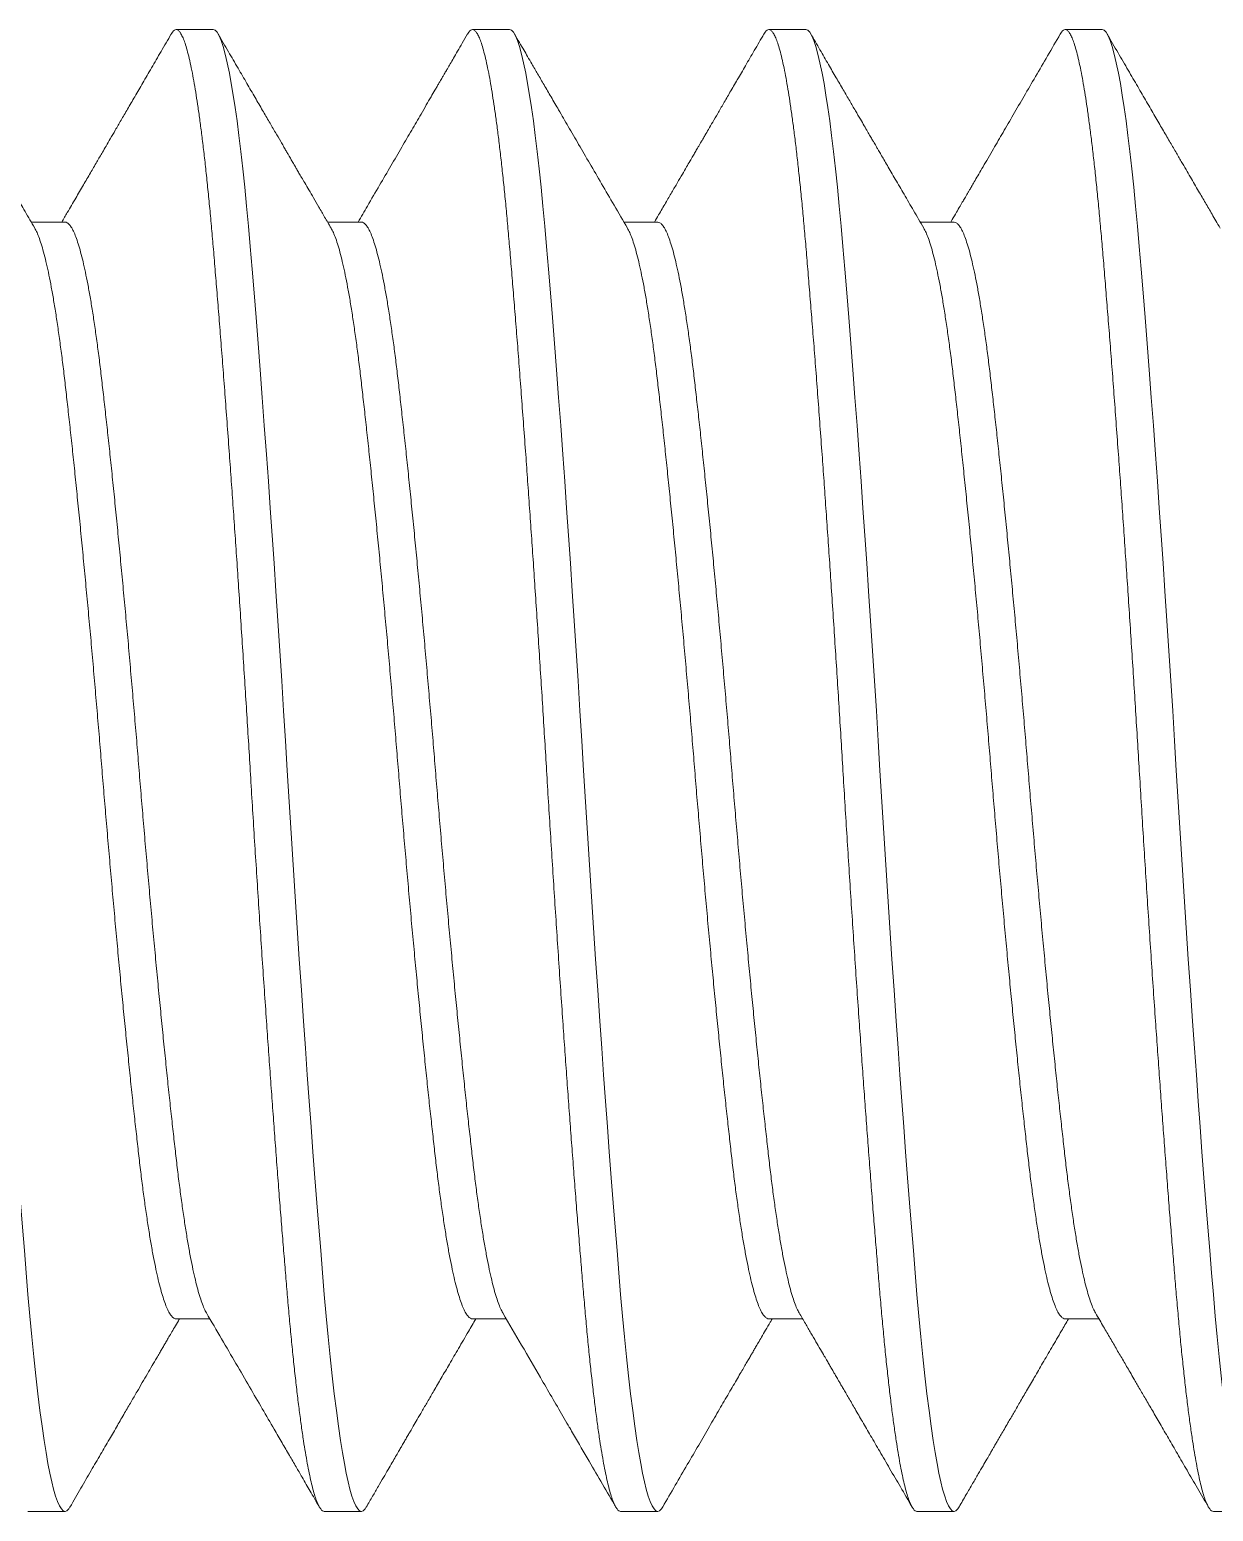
# Model space of a CAD drawing. Header units: inches. Extents: x -1 to 66.5, y -11.9 to 25.2.
# Drawn here: x 40.547 to 40.7468, y 2.2366 to 2.4866 of the extents above; entities that cross this region are included whole.
import ezdxf

# ---------------------------------------------------------------- set-up
doc = ezdxf.new("R2010")
doc.units = ezdxf.units.IN
doc.header["$MEASUREMENT"] = 0
doc.linetypes.add('SLD-Solid', pattern=[0])
doc.layers.add('Fastener', color=134, linetype='Continuous')

msp = doc.modelspace()

# ---------------------------------------------------------------- linework, layer by layer
at = {"layer": 'Fastener', "linetype": 'SLD-Solid', "lineweight": 15}
for p, q in [((40.578, 2.48665), (40.57175, 2.48665)), ((40.628, 2.48665), (40.62175, 2.48665)), ((40.678, 2.48665), (40.67175, 2.48665)), ((40.728, 2.48665), (40.72175, 2.48665)), ((40.553, 2.45417), (40.54731, 2.45417)), ((40.603, 2.45417), (40.59731, 2.45417)), ((40.653, 2.45417), (40.64731, 2.45417)), ((40.703, 2.45417), (40.69731, 2.45417)), ((40.57175, 2.26912), (40.57745, 2.26912)), ((40.62175, 2.26912), (40.62745, 2.26912)), ((40.67175, 2.26912), (40.67745, 2.26912)), ((40.72175, 2.26912), (40.72745, 2.26912)), ((40.54675, 2.23665), (40.553, 2.23665)), ((40.59675, 2.23665), (40.603, 2.23665)), ((40.64675, 2.23665), (40.653, 2.23665)), ((40.69675, 2.23665), (40.703, 2.23665)), ((40.74675, 2.23665), (40.753, 2.23665))]:
    msp.add_line(p, q, dxfattribs=at)
at = {"layer": 'Fastener', "linetype": 'SLD-Solid', "lineweight": 15, "flags": 128}
for points in [[(40.55384, 2.23741), (40.55365, 2.2371), (40.55333, 2.23676), (40.553, 2.23665), (40.5527, 2.23675), (40.55239, 2.23705), (40.55207, 2.23757), (40.55174, 2.23829), (40.55142, 2.23922), (40.55108, 2.24037), (40.55077, 2.24164), (40.55045, 2.2431), (40.55013, 2.24475), (40.54981, 2.24657), (40.54949, 2.24858), (40.54913, 2.25101), (40.54878, 2.25365), (40.54843, 2.25649), (40.54808, 2.25952), (40.54774, 2.26272), (40.5474, 2.26609), (40.54708, 2.2696), (40.54675, 2.27326), (40.54645, 2.27688), (40.54614, 2.28066), (40.54582, 2.2846), (40.54549, 2.2887), (40.54517, 2.29293), (40.54483, 2.2973), (40.54452, 2.30153), (40.5442, 2.30587), (40.54388, 2.31029), (40.54356, 2.3148), (40.54324, 2.31938), (40.54288, 2.32456), (40.54253, 2.3298), (40.54218, 2.33508), (40.54183, 2.3404), (40.54149, 2.34573), (40.54115, 2.35105), (40.54083, 2.35637), (40.5405, 2.36165), (40.5402, 2.36667), (40.53989, 2.37171), (40.53957, 2.37677), (40.53924, 2.38184), (40.53892, 2.38689), (40.53858, 2.39193), (40.53827, 2.39664), (40.53795, 2.4013), (40.53763, 2.40592), (40.53731, 2.41047), (40.53699, 2.41494), (40.53663, 2.41983), (40.53628, 2.4246), (40.53593, 2.42923), (40.53558, 2.43372), (40.53524, 2.43806), (40.5349, 2.44223), (40.53458, 2.44622), (40.53425, 2.45004), (40.53395, 2.45351), (40.53364, 2.45687), (40.53332, 2.46008), (40.53299, 2.46315), (40.53267, 2.46607), (40.53233, 2.46881), (40.53202, 2.47124), (40.5317, 2.47351), (40.53138, 2.47561), (40.53106, 2.47754), (40.53074, 2.47928), (40.53038, 2.48102), (40.53003, 2.48252), (40.52968, 2.48379), (40.52933, 2.48483), (40.52899, 2.48563), (40.52865, 2.4862), (40.52833, 2.48654), (40.528, 2.48665), (40.528, 2.48665)], [(40.60384, 2.23741), (40.60365, 2.2371), (40.60333, 2.23676), (40.603, 2.23665), (40.6027, 2.23675), (40.60239, 2.23705), (40.60207, 2.23757), (40.60174, 2.23829), (40.60142, 2.23922), (40.60108, 2.24037), (40.60077, 2.24164), (40.60045, 2.2431), (40.60013, 2.24475), (40.59981, 2.24657), (40.59949, 2.24858), (40.59913, 2.25101), (40.59878, 2.25365), (40.59843, 2.25649), (40.59808, 2.25952), (40.59774, 2.26272), (40.5974, 2.26609), (40.59708, 2.2696), (40.59675, 2.27326), (40.59645, 2.27688), (40.59614, 2.28066), (40.59582, 2.2846), (40.59549, 2.2887), (40.59517, 2.29293), (40.59483, 2.2973), (40.59452, 2.30153), (40.5942, 2.30587), (40.59388, 2.31029), (40.59356, 2.3148), (40.59324, 2.31938), (40.59288, 2.32456), (40.59253, 2.3298), (40.59218, 2.33508), (40.59183, 2.3404), (40.59149, 2.34573), (40.59115, 2.35105), (40.59083, 2.35637), (40.5905, 2.36165), (40.5902, 2.36667), (40.58989, 2.37171), (40.58957, 2.37677), (40.58924, 2.38184), (40.58892, 2.38689), (40.58858, 2.39193), (40.58827, 2.39664), (40.58795, 2.4013), (40.58763, 2.40592), (40.58731, 2.41047), (40.58699, 2.41494), (40.58663, 2.41983), (40.58628, 2.4246), (40.58593, 2.42923), (40.58558, 2.43372), (40.58524, 2.43806), (40.5849, 2.44223), (40.58458, 2.44622), (40.58425, 2.45004), (40.58395, 2.45351), (40.58364, 2.45687), (40.58332, 2.46008), (40.58299, 2.46315), (40.58267, 2.46607), (40.58233, 2.46881), (40.58202, 2.47124), (40.5817, 2.47351), (40.58138, 2.47561), (40.58106, 2.47754), (40.58074, 2.47928), (40.58038, 2.48102), (40.58003, 2.48252), (40.57968, 2.48379), (40.57933, 2.48483), (40.57899, 2.48563), (40.57865, 2.4862), (40.57833, 2.48654), (40.578, 2.48665), (40.578, 2.48665)], [(40.65384, 2.23741), (40.65365, 2.2371), (40.65333, 2.23676), (40.653, 2.23665), (40.6527, 2.23675), (40.65239, 2.23705), (40.65207, 2.23757), (40.65174, 2.23829), (40.65142, 2.23922), (40.65108, 2.24037), (40.65077, 2.24164), (40.65045, 2.2431), (40.65013, 2.24475), (40.64981, 2.24657), (40.64949, 2.24858), (40.64913, 2.25101), (40.64878, 2.25365), (40.64843, 2.25649), (40.64808, 2.25952), (40.64774, 2.26272), (40.6474, 2.26609), (40.64708, 2.2696), (40.64675, 2.27326), (40.64645, 2.27688), (40.64614, 2.28066), (40.64582, 2.2846), (40.64549, 2.2887), (40.64517, 2.29293), (40.64483, 2.2973), (40.64452, 2.30153), (40.6442, 2.30587), (40.64388, 2.31029), (40.64356, 2.3148), (40.64324, 2.31938), (40.64288, 2.32456), (40.64253, 2.3298), (40.64218, 2.33508), (40.64183, 2.3404), (40.64149, 2.34573), (40.64115, 2.35105), (40.64083, 2.35637), (40.6405, 2.36165), (40.6402, 2.36667), (40.63989, 2.37171), (40.63957, 2.37677), (40.63924, 2.38184), (40.63892, 2.38689), (40.63858, 2.39193), (40.63827, 2.39664), (40.63795, 2.4013), (40.63763, 2.40592), (40.63731, 2.41047), (40.63699, 2.41494), (40.63663, 2.41983), (40.63628, 2.4246), (40.63593, 2.42923), (40.63558, 2.43372), (40.63524, 2.43806), (40.6349, 2.44223), (40.63458, 2.44622), (40.63425, 2.45004), (40.63395, 2.45351), (40.63364, 2.45687), (40.63332, 2.46008), (40.63299, 2.46315), (40.63267, 2.46607), (40.63233, 2.46881), (40.63202, 2.47124), (40.6317, 2.47351), (40.63138, 2.47561), (40.63106, 2.47754), (40.63074, 2.47928), (40.63038, 2.48102), (40.63003, 2.48252), (40.62968, 2.48379), (40.62933, 2.48483), (40.62899, 2.48563), (40.62865, 2.4862), (40.62833, 2.48654), (40.628, 2.48665), (40.628, 2.48665)], [(40.70384, 2.23741), (40.70365, 2.2371), (40.70333, 2.23676), (40.703, 2.23665), (40.7027, 2.23675), (40.70239, 2.23705), (40.70207, 2.23757), (40.70174, 2.23829), (40.70142, 2.23922), (40.70108, 2.24037), (40.70077, 2.24164), (40.70045, 2.2431), (40.70013, 2.24475), (40.69981, 2.24657), (40.69949, 2.24858), (40.69913, 2.25101), (40.69878, 2.25365), (40.69843, 2.25649), (40.69808, 2.25952), (40.69774, 2.26272), (40.6974, 2.26609), (40.69708, 2.2696), (40.69675, 2.27326), (40.69645, 2.27688), (40.69614, 2.28066), (40.69582, 2.2846), (40.69549, 2.2887), (40.69517, 2.29293), (40.69483, 2.2973), (40.69452, 2.30153), (40.6942, 2.30587), (40.69388, 2.31029), (40.69356, 2.3148), (40.69324, 2.31938), (40.69288, 2.32456), (40.69253, 2.3298), (40.69218, 2.33508), (40.69183, 2.3404), (40.69149, 2.34573), (40.69115, 2.35105), (40.69083, 2.35637), (40.6905, 2.36165), (40.6902, 2.36667), (40.68989, 2.37171), (40.68957, 2.37677), (40.68924, 2.38184), (40.68892, 2.38689), (40.68858, 2.39193), (40.68827, 2.39664), (40.68795, 2.4013), (40.68763, 2.40592), (40.68731, 2.41047), (40.68699, 2.41494), (40.68663, 2.41983), (40.68628, 2.4246), (40.68593, 2.42923), (40.68558, 2.43372), (40.68524, 2.43806), (40.6849, 2.44223), (40.68458, 2.44622), (40.68425, 2.45004), (40.68395, 2.45351), (40.68364, 2.45687), (40.68332, 2.46008), (40.68299, 2.46315), (40.68267, 2.46607), (40.68233, 2.46881), (40.68202, 2.47124), (40.6817, 2.47351), (40.68138, 2.47561), (40.68106, 2.47754), (40.68074, 2.47928), (40.68038, 2.48102), (40.68003, 2.48252), (40.67968, 2.48379), (40.67933, 2.48483), (40.67899, 2.48563), (40.67865, 2.4862), (40.67833, 2.48654), (40.678, 2.48665), (40.678, 2.48665)], [(40.75384, 2.23741), (40.75365, 2.2371), (40.75333, 2.23676), (40.753, 2.23665), (40.7527, 2.23675), (40.75239, 2.23705), (40.75207, 2.23757), (40.75174, 2.23829), (40.75142, 2.23922), (40.75108, 2.24037), (40.75077, 2.24164), (40.75045, 2.2431), (40.75013, 2.24475), (40.74981, 2.24657), (40.74949, 2.24858), (40.74913, 2.25101), (40.74878, 2.25365), (40.74843, 2.25649), (40.74808, 2.25952), (40.74774, 2.26272), (40.7474, 2.26609), (40.74708, 2.2696), (40.74675, 2.27326), (40.74645, 2.27688), (40.74614, 2.28066), (40.74582, 2.2846), (40.74549, 2.2887), (40.74517, 2.29293), (40.74483, 2.2973), (40.74452, 2.30153), (40.7442, 2.30587), (40.74388, 2.31029), (40.74356, 2.3148), (40.74324, 2.31938), (40.74288, 2.32456), (40.74253, 2.3298), (40.74218, 2.33508), (40.74183, 2.3404), (40.74149, 2.34573), (40.74115, 2.35105), (40.74083, 2.35637), (40.7405, 2.36165), (40.7402, 2.36667), (40.73989, 2.37171), (40.73957, 2.37677), (40.73924, 2.38184), (40.73892, 2.38689), (40.73858, 2.39193), (40.73827, 2.39664), (40.73795, 2.4013), (40.73763, 2.40592), (40.73731, 2.41047), (40.73699, 2.41494), (40.73663, 2.41983), (40.73628, 2.4246), (40.73593, 2.42923), (40.73558, 2.43372), (40.73524, 2.43806), (40.7349, 2.44223), (40.73458, 2.44622), (40.73425, 2.45004), (40.73395, 2.45351), (40.73364, 2.45687), (40.73332, 2.46008), (40.73299, 2.46315), (40.73267, 2.46607), (40.73233, 2.46881), (40.73202, 2.47124), (40.7317, 2.47351), (40.73138, 2.47561), (40.73106, 2.47754), (40.73074, 2.47928), (40.73038, 2.48102), (40.73003, 2.48252), (40.72968, 2.48379), (40.72933, 2.48483), (40.72899, 2.48563), (40.72865, 2.4862), (40.72833, 2.48654), (40.728, 2.48665), (40.728, 2.48665)]]:
    msp.add_lwpolyline(points, dxfattribs=at)
at = {"layer": 'Fastener', "linetype": 'SLD-Solid', "lineweight": 15}
for points, knots in [([(40.54789, 2.45317), (40.54735, 2.4541), (40.5463, 2.4559), (40.54477, 2.45853), (40.54334, 2.46099), (40.542, 2.46328), (40.54077, 2.4654), (40.53964, 2.46734), (40.53861, 2.46911), (40.53767, 2.47072), (40.53664, 2.47249), (40.53553, 2.4744), (40.53435, 2.47642), (40.53348, 2.47793), (40.53281, 2.47908), (40.53226, 2.48002), (40.53159, 2.48118), (40.53079, 2.48256), (40.52985, 2.48416), (40.52919, 2.48531), (40.52884, 2.48592)], [0, 0, 0, 0, 0.085219, 0.165393, 0.240517, 0.310585, 0.37559, 0.434504, 0.488525, 0.53765, 0.582049, 0.650906, 0.712598, 0.767123, 0.789085, 0.817673, 0.853058, 0.895239, 0.944219, 1, 1, 1, 1]), ([(40.57092, 2.48592), (40.57035, 2.48493), (40.56924, 2.48302), (40.56764, 2.48026), (40.56616, 2.47773), (40.56481, 2.47541), (40.56359, 2.4733), (40.56249, 2.47142), (40.56152, 2.46975), (40.56068, 2.4683), (40.55996, 2.46706), (40.5592, 2.46576), (40.55833, 2.46426), (40.55726, 2.46242), (40.55607, 2.46038), (40.55477, 2.45815), (40.55355, 2.45606), (40.55276, 2.45471), (40.55245, 2.45417)], [0, 0, 0, 0, 0.093586, 0.180321, 0.26021, 0.333257, 0.399467, 0.458841, 0.511386, 0.557102, 0.595993, 0.628079, 0.679948, 0.738014, 0.802274, 0.872686, 0.949116, 1, 1, 1, 1]), ([(40.59675, 2.23665), (40.59665, 2.23667), (40.59645, 2.23671), (40.59614, 2.23702), (40.59582, 2.23753), (40.59549, 2.23826), (40.59517, 2.23919), (40.59484, 2.24031), (40.59452, 2.24161), (40.5942, 2.24308), (40.59388, 2.24472), (40.59356, 2.24655), (40.59323, 2.24862), (40.59288, 2.25098), (40.59253, 2.25362), (40.59218, 2.25646), (40.59183, 2.25948), (40.59149, 2.26268), (40.59115, 2.26605), (40.59082, 2.26957), (40.59051, 2.27317), (40.5902, 2.27686), (40.58989, 2.28065), (40.58957, 2.28459), (40.58924, 2.28868), (40.58892, 2.29292), (40.58859, 2.2972), (40.58827, 2.30152), (40.58795, 2.30585), (40.58763, 2.31028), (40.58731, 2.31479), (40.58698, 2.31954), (40.58663, 2.32454), (40.58628, 2.32978), (40.58593, 2.33507), (40.58558, 2.34038), (40.58524, 2.34571), (40.5849, 2.35104), (40.58457, 2.35635), (40.58426, 2.36156), (40.58395, 2.36668), (40.58364, 2.37173), (40.58332, 2.37679), (40.58299, 2.38185), (40.58267, 2.38691), (40.58234, 2.39184), (40.58202, 2.39665), (40.5817, 2.40132), (40.58138, 2.40593), (40.58106, 2.41048), (40.58073, 2.41512), (40.58038, 2.41984), (40.58003, 2.42461), (40.57968, 2.42925), (40.57933, 2.43374), (40.57899, 2.43807), (40.57865, 2.44224), (40.57832, 2.44624), (40.57801, 2.45), (40.5777, 2.45355), (40.57739, 2.4569), (40.57707, 2.46012), (40.57674, 2.46319), (40.57642, 2.4661), (40.57609, 2.46879), (40.57577, 2.47127), (40.57545, 2.47354), (40.57513, 2.47564), (40.57481, 2.47757), (40.57448, 2.47938), (40.57413, 2.48105), (40.57378, 2.48256), (40.57343, 2.48383), (40.57308, 2.48486), (40.57274, 2.48567), (40.5724, 2.48623), (40.57208, 2.48657), (40.57176, 2.48668), (40.57145, 2.48658), (40.57117, 2.48632), (40.57099, 2.48602), (40.57092, 2.48589)], [0, 0, 0, 0, 0.012355, 0.024799, 0.037324, 0.04992, 0.062576, 0.075282, 0.087298, 0.09934, 0.111398, 0.123464, 0.135528, 0.148978, 0.162401, 0.175784, 0.189115, 0.202382, 0.215572, 0.228674, 0.241678, 0.254032, 0.266477, 0.279002, 0.291597, 0.304253, 0.316959, 0.328975, 0.341017, 0.353076, 0.365142, 0.377206, 0.390656, 0.404079, 0.417462, 0.430793, 0.444059, 0.457249, 0.470352, 0.483355, 0.49571, 0.508154, 0.520679, 0.533275, 0.545931, 0.558636, 0.570653, 0.582695, 0.594753, 0.606819, 0.618883, 0.632333, 0.645756, 0.659139, 0.67247, 0.685737, 0.698927, 0.712029, 0.725032, 0.737387, 0.749832, 0.762357, 0.774952, 0.787608, 0.800314, 0.81233, 0.824372, 0.836431, 0.848497, 0.860561, 0.874011, 0.887434, 0.900817, 0.914148, 0.927414, 0.940604, 0.953707, 0.96671, 0.979065, 0.991509, 1, 1, 1, 1]), ([(40.59789, 2.45317), (40.59753, 2.45379), (40.59684, 2.45497), (40.59586, 2.45666), (40.59497, 2.45819), (40.59417, 2.45955), (40.5935, 2.4607), (40.59295, 2.46165), (40.5925, 2.46242), (40.59212, 2.46307), (40.59181, 2.46361), (40.59156, 2.46404), (40.59136, 2.46439), (40.59119, 2.46467), (40.59101, 2.46497), (40.59081, 2.46533), (40.59054, 2.46579), (40.59021, 2.46636), (40.58982, 2.46703), (40.58924, 2.46802), (40.58845, 2.46938), (40.58743, 2.47114), (40.58629, 2.4731), (40.58503, 2.47526), (40.58365, 2.47764), (40.58215, 2.48021), (40.58053, 2.483), (40.57941, 2.48492), (40.57884, 2.48592)], [0, 0, 0, 0, 0.056584, 0.108221, 0.154908, 0.196643, 0.23342, 0.260281, 0.283698, 0.303667, 0.320191, 0.333267, 0.342893, 0.351668, 0.359463, 0.370414, 0.384524, 0.401791, 0.422217, 0.445802, 0.493133, 0.546728, 0.606586, 0.672712, 0.745111, 0.823787, 0.908748, 1, 1, 1, 1]), ([(40.62092, 2.48592), (40.62062, 2.4854), (40.62006, 2.48443), (40.61927, 2.48307), (40.61859, 2.4819), (40.61802, 2.48092), (40.61756, 2.48012), (40.61722, 2.47955), (40.617, 2.47917), (40.61685, 2.47891), (40.61671, 2.47867), (40.61654, 2.47838), (40.61633, 2.47802), (40.61607, 2.47757), (40.61576, 2.47704), (40.61532, 2.47627), (40.61471, 2.47523), (40.61393, 2.47388), (40.61284, 2.47202), (40.61146, 2.46964), (40.60977, 2.46673), (40.60796, 2.46363), (40.60603, 2.46032), (40.60418, 2.45715), (40.60297, 2.45507), (40.60245, 2.45417)], [0, 0, 0, 0, 0.0488087, 0.0916481, 0.1285212, 0.1594305, 0.1843753, 0.203358, 0.2136821, 0.2206541, 0.2277676, 0.2364238, 0.2477954, 0.261882, 0.2786854, 0.2982029, 0.3343569, 0.3772135, 0.4254815, 0.5105771, 0.6020516, 0.6998965, 0.804102, 0.9146548, 1, 1, 1, 1]), ([(40.64675, 2.23665), (40.64665, 2.23667), (40.64645, 2.23671), (40.64614, 2.23702), (40.64582, 2.23753), (40.64549, 2.23826), (40.64517, 2.23919), (40.64484, 2.24031), (40.64452, 2.24161), (40.6442, 2.24308), (40.64388, 2.24472), (40.64356, 2.24655), (40.64323, 2.24862), (40.64288, 2.25098), (40.64253, 2.25362), (40.64218, 2.25646), (40.64183, 2.25948), (40.64149, 2.26268), (40.64115, 2.26605), (40.64083, 2.26957), (40.64051, 2.27317), (40.6402, 2.27686), (40.63989, 2.28065), (40.63957, 2.28459), (40.63924, 2.28868), (40.63892, 2.29292), (40.63859, 2.2972), (40.63827, 2.30152), (40.63795, 2.30585), (40.63763, 2.31028), (40.63731, 2.31479), (40.63698, 2.31954), (40.63663, 2.32454), (40.63628, 2.32978), (40.63593, 2.33507), (40.63558, 2.34038), (40.63524, 2.34571), (40.6349, 2.35104), (40.63457, 2.35635), (40.63426, 2.36156), (40.63395, 2.36668), (40.63364, 2.37173), (40.63332, 2.37679), (40.63299, 2.38185), (40.63267, 2.38691), (40.63234, 2.39184), (40.63202, 2.39665), (40.6317, 2.40132), (40.63138, 2.40593), (40.63106, 2.41048), (40.63073, 2.41512), (40.63038, 2.41984), (40.63003, 2.42461), (40.62968, 2.42925), (40.62933, 2.43374), (40.62899, 2.43807), (40.62865, 2.44224), (40.62832, 2.44624), (40.62801, 2.45), (40.6277, 2.45355), (40.62739, 2.4569), (40.62707, 2.46012), (40.62674, 2.46319), (40.62642, 2.4661), (40.62609, 2.46879), (40.62577, 2.47127), (40.62545, 2.47354), (40.62513, 2.47564), (40.62481, 2.47757), (40.62448, 2.47938), (40.62413, 2.48105), (40.62378, 2.48256), (40.62343, 2.48383), (40.62308, 2.48486), (40.62274, 2.48567), (40.6224, 2.48623), (40.62207, 2.48657), (40.62176, 2.48668), (40.62145, 2.48658), (40.62117, 2.48632), (40.62099, 2.48602), (40.62092, 2.48589)], [0, 0, 0, 0, 0.012355, 0.0248, 0.037324, 0.04992, 0.062576, 0.075282, 0.087298, 0.09934, 0.111399, 0.123464, 0.135528, 0.148979, 0.162402, 0.175785, 0.189116, 0.202382, 0.215572, 0.228675, 0.241678, 0.254033, 0.266478, 0.279003, 0.291598, 0.304254, 0.31696, 0.328976, 0.341018, 0.353077, 0.365143, 0.377207, 0.390657, 0.40408, 0.417463, 0.430794, 0.444061, 0.457251, 0.470353, 0.483356, 0.495711, 0.508156, 0.520681, 0.533276, 0.545932, 0.558638, 0.570654, 0.582696, 0.594755, 0.606821, 0.618885, 0.632335, 0.645758, 0.659141, 0.672472, 0.685739, 0.698929, 0.712031, 0.725035, 0.737389, 0.749834, 0.762359, 0.774954, 0.78761, 0.800316, 0.812332, 0.824374, 0.836433, 0.848499, 0.860563, 0.874013, 0.887436, 0.900819, 0.91415, 0.927417, 0.940607, 0.953709, 0.966713, 0.979068, 0.991512, 1, 1, 1, 1]), ([(40.64789, 2.45317), (40.64715, 2.45445), (40.64569, 2.45694), (40.64357, 2.46058), (40.64158, 2.464), (40.6397, 2.46722), (40.63795, 2.47023), (40.6364, 2.4729), (40.63504, 2.47524), (40.63386, 2.47727), (40.63278, 2.47913), (40.63185, 2.48072), (40.63107, 2.48207), (40.63038, 2.48327), (40.62964, 2.48454), (40.62912, 2.48544), (40.62884, 2.48592)], [0, 0, 0, 0, 0.117378, 0.228409, 0.333082, 0.431386, 0.523311, 0.608847, 0.675752, 0.737775, 0.794669, 0.846428, 0.883493, 0.917867, 0.956023, 1, 1, 1, 1]), ([(40.67092, 2.48592), (40.67038, 2.48498), (40.66934, 2.48319), (40.66784, 2.48062), (40.66648, 2.47827), (40.66524, 2.47615), (40.66414, 2.47424), (40.66316, 2.47257), (40.66232, 2.47111), (40.6616, 2.46988), (40.66105, 2.46893), (40.66064, 2.46823), (40.66036, 2.46775), (40.66015, 2.46739), (40.65994, 2.46704), (40.65967, 2.46657), (40.65932, 2.46597), (40.65891, 2.46526), (40.65843, 2.46443), (40.65783, 2.46341), (40.65712, 2.46219), (40.65629, 2.46077), (40.65535, 2.45915), (40.65429, 2.45733), (40.65331, 2.45565), (40.65268, 2.45458), (40.65245, 2.45417)], [0, 0, 0, 0, 0.088093, 0.169127, 0.243107, 0.310038, 0.369923, 0.422766, 0.468571, 0.507339, 0.539074, 0.558261, 0.573491, 0.584768, 0.592102, 0.607009, 0.628946, 0.648635, 0.674567, 0.706772, 0.745246, 0.789986, 0.840989, 0.898248, 0.961763, 1, 1, 1, 1]), ([(40.69675, 2.23665), (40.69665, 2.23667), (40.69645, 2.23671), (40.69614, 2.23702), (40.69582, 2.23753), (40.69549, 2.23826), (40.69517, 2.23919), (40.69484, 2.24031), (40.69452, 2.24161), (40.6942, 2.24308), (40.69388, 2.24472), (40.69356, 2.24655), (40.69323, 2.24862), (40.69288, 2.25098), (40.69253, 2.25362), (40.69218, 2.25646), (40.69183, 2.25948), (40.69149, 2.26268), (40.69115, 2.26605), (40.69083, 2.26957), (40.69051, 2.27317), (40.6902, 2.27686), (40.68989, 2.28065), (40.68957, 2.28459), (40.68924, 2.28868), (40.68892, 2.29292), (40.68859, 2.2972), (40.68827, 2.30152), (40.68795, 2.30585), (40.68763, 2.31028), (40.68731, 2.31479), (40.68698, 2.31954), (40.68663, 2.32454), (40.68628, 2.32978), (40.68593, 2.33507), (40.68558, 2.34038), (40.68524, 2.34571), (40.6849, 2.35104), (40.68457, 2.35635), (40.68426, 2.36156), (40.68395, 2.36668), (40.68364, 2.37173), (40.68332, 2.37679), (40.68299, 2.38185), (40.68267, 2.38691), (40.68234, 2.39184), (40.68202, 2.39665), (40.6817, 2.40132), (40.68138, 2.40593), (40.68106, 2.41048), (40.68073, 2.41512), (40.68038, 2.41984), (40.68003, 2.42461), (40.67968, 2.42925), (40.67933, 2.43374), (40.67899, 2.43807), (40.67865, 2.44224), (40.67832, 2.44624), (40.67801, 2.45), (40.6777, 2.45355), (40.67739, 2.4569), (40.67707, 2.46012), (40.67674, 2.46319), (40.67642, 2.4661), (40.67609, 2.46879), (40.67577, 2.47127), (40.67545, 2.47354), (40.67513, 2.47564), (40.67481, 2.47757), (40.67448, 2.47938), (40.67413, 2.48105), (40.67378, 2.48256), (40.67343, 2.48383), (40.67308, 2.48486), (40.67274, 2.48567), (40.6724, 2.48623), (40.67207, 2.48657), (40.67176, 2.48668), (40.67145, 2.48658), (40.67117, 2.48632), (40.67099, 2.48602), (40.67092, 2.48589)], [0, 0, 0, 0, 0.012355, 0.0248, 0.037325, 0.04992, 0.062577, 0.075283, 0.087299, 0.099341, 0.1114, 0.123466, 0.13553, 0.14898, 0.162404, 0.175787, 0.189118, 0.202385, 0.215575, 0.228677, 0.241681, 0.254036, 0.266481, 0.279006, 0.291601, 0.304257, 0.316964, 0.32898, 0.341022, 0.353081, 0.365147, 0.377211, 0.390661, 0.404084, 0.417468, 0.430799, 0.444066, 0.457256, 0.470358, 0.483362, 0.495717, 0.508162, 0.520687, 0.533282, 0.545938, 0.558644, 0.570661, 0.582703, 0.594762, 0.606828, 0.618892, 0.632342, 0.645765, 0.659149, 0.67248, 0.685747, 0.698937, 0.712039, 0.725043, 0.737398, 0.749843, 0.762368, 0.774963, 0.787619, 0.800325, 0.812342, 0.824384, 0.836443, 0.848509, 0.860573, 0.874023, 0.887446, 0.90083, 0.914161, 0.927428, 0.940618, 0.95372, 0.966724, 0.979079, 0.991524, 1, 1, 1, 1]), ([(40.69789, 2.45317), (40.69732, 2.45416), (40.69621, 2.45606), (40.69461, 2.45881), (40.69335, 2.46096), (40.69241, 2.46257), (40.69177, 2.46368), (40.69119, 2.46467), (40.6907, 2.46551), (40.69031, 2.46618), (40.69004, 2.46665), (40.68985, 2.46697), (40.6897, 2.46723), (40.6895, 2.46758), (40.68921, 2.46807), (40.68884, 2.46871), (40.68837, 2.46951), (40.68782, 2.47046), (40.68714, 2.47163), (40.68632, 2.47304), (40.68536, 2.47469), (40.68428, 2.47655), (40.68308, 2.4786), (40.68177, 2.48086), (40.68034, 2.48332), (40.67935, 2.48503), (40.67884, 2.48592)], [0, 0, 0, 0, 0.090598, 0.174498, 0.25169, 0.287767, 0.322164, 0.3531, 0.378742, 0.399089, 0.414139, 0.42195, 0.428164, 0.43846, 0.453452, 0.47314, 0.497524, 0.526605, 0.560387, 0.604749, 0.655252, 0.7119, 0.774695, 0.84364, 0.918741, 1, 1, 1, 1]), ([(40.72092, 2.48592), (40.72021, 2.48469), (40.71882, 2.48229), (40.71678, 2.47879), (40.71485, 2.47547), (40.71302, 2.47233), (40.7113, 2.46937), (40.70988, 2.46693), (40.70876, 2.465), (40.70793, 2.46357), (40.7072, 2.46233), (40.70658, 2.46127), (40.70615, 2.46052), (40.70587, 2.46004), (40.70571, 2.45976), (40.70557, 2.45952), (40.70544, 2.45931), (40.70531, 2.45909), (40.70514, 2.45878), (40.70487, 2.45832), (40.70448, 2.45766), (40.70399, 2.45681), (40.70338, 2.45577), (40.70285, 2.45487), (40.70253, 2.45431), (40.70245, 2.45417)], [0, 0, 0, 0, 0.115964, 0.226246, 0.330848, 0.429775, 0.523032, 0.61062, 0.660406, 0.705648, 0.744962, 0.778349, 0.805811, 0.815506, 0.824172, 0.831811, 0.838422, 0.844023, 0.852636, 0.867311, 0.888045, 0.914838, 0.947688, 0.98659, 1, 1, 1, 1]), ([(40.74675, 2.23665), (40.74665, 2.23667), (40.74645, 2.23671), (40.74614, 2.23702), (40.74582, 2.23753), (40.74549, 2.23826), (40.74517, 2.23919), (40.74484, 2.24031), (40.74452, 2.24161), (40.7442, 2.24308), (40.74388, 2.24472), (40.74356, 2.24655), (40.74323, 2.24862), (40.74288, 2.25098), (40.74253, 2.25362), (40.74218, 2.25646), (40.74183, 2.25948), (40.74149, 2.26268), (40.74115, 2.26605), (40.74083, 2.26957), (40.74051, 2.27317), (40.7402, 2.27686), (40.73989, 2.28065), (40.73957, 2.28459), (40.73924, 2.28868), (40.73892, 2.29292), (40.73859, 2.2972), (40.73827, 2.30152), (40.73795, 2.30585), (40.73763, 2.31028), (40.73731, 2.31479), (40.73698, 2.31954), (40.73663, 2.32454), (40.73628, 2.32978), (40.73593, 2.33507), (40.73558, 2.34038), (40.73524, 2.34571), (40.7349, 2.35104), (40.73458, 2.35635), (40.73426, 2.36156), (40.73395, 2.36668), (40.73364, 2.37173), (40.73332, 2.37679), (40.73299, 2.38185), (40.73267, 2.38691), (40.73234, 2.39184), (40.73202, 2.39665), (40.7317, 2.40132), (40.73138, 2.40593), (40.73106, 2.41048), (40.73073, 2.41512), (40.73038, 2.41984), (40.73003, 2.42461), (40.72968, 2.42925), (40.72933, 2.43374), (40.72899, 2.43807), (40.72865, 2.44224), (40.72833, 2.44624), (40.72801, 2.45), (40.7277, 2.45355), (40.72739, 2.4569), (40.72707, 2.46012), (40.72674, 2.46319), (40.72642, 2.4661), (40.72609, 2.46879), (40.72577, 2.47127), (40.72545, 2.47354), (40.72513, 2.47564), (40.72481, 2.47757), (40.72448, 2.47938), (40.72413, 2.48105), (40.72378, 2.48256), (40.72343, 2.48383), (40.72308, 2.48486), (40.72274, 2.48567), (40.7224, 2.48623), (40.72207, 2.48657), (40.72176, 2.48668), (40.72145, 2.48658), (40.72117, 2.48632), (40.72099, 2.48602), (40.72092, 2.48589)], [0, 0, 0, 0, 0.012355, 0.0248, 0.037325, 0.04992, 0.062576, 0.075282, 0.087299, 0.099341, 0.111399, 0.123465, 0.135529, 0.14898, 0.162403, 0.175786, 0.189117, 0.202384, 0.215574, 0.228676, 0.24168, 0.254035, 0.26648, 0.279005, 0.2916, 0.304256, 0.316962, 0.328978, 0.341021, 0.353079, 0.365145, 0.377209, 0.39066, 0.404083, 0.417466, 0.430797, 0.444064, 0.457254, 0.470356, 0.48336, 0.495715, 0.50816, 0.520685, 0.53328, 0.545936, 0.558642, 0.570658, 0.582701, 0.594759, 0.606825, 0.618889, 0.63234, 0.645763, 0.659146, 0.672477, 0.685744, 0.698934, 0.712036, 0.72504, 0.737395, 0.74984, 0.762365, 0.77496, 0.787616, 0.800322, 0.812338, 0.824381, 0.836439, 0.848505, 0.860569, 0.87402, 0.887443, 0.900826, 0.914157, 0.927424, 0.940614, 0.953716, 0.96672, 0.979075, 0.99152, 1, 1, 1, 1]), ([(40.74789, 2.45317), (40.74765, 2.45358), (40.7472, 2.45436), (40.74655, 2.45547), (40.74597, 2.45647), (40.74541, 2.45744), (40.74484, 2.4584), (40.74423, 2.45945), (40.74357, 2.46058), (40.74287, 2.46179), (40.74212, 2.46308), (40.7413, 2.46449), (40.74037, 2.46608), (40.73931, 2.46789), (40.73814, 2.4699), (40.73686, 2.47212), (40.73546, 2.47451), (40.73396, 2.4771), (40.73235, 2.47986), (40.73063, 2.48282), (40.72945, 2.48486), (40.72884, 2.48592)], [0, 0, 0, 0, 0.037871, 0.071553, 0.101196, 0.130112, 0.159637, 0.189768, 0.22606, 0.263195, 0.301233, 0.343394, 0.392434, 0.447648, 0.509038, 0.576604, 0.650353, 0.728805, 0.813228, 0.903626, 1, 1, 1, 1]), ([(40.57175, 2.26912), (40.57175, 2.26912), (40.57163, 2.26909), (40.57139, 2.26921), (40.57101, 2.26952), (40.57062, 2.27007), (40.57023, 2.27084), (40.56984, 2.27184), (40.56944, 2.27305), (40.56904, 2.27446), (40.56864, 2.27609), (40.56824, 2.27793), (40.56783, 2.27999), (40.56743, 2.28226), (40.56703, 2.28472), (40.56664, 2.28736), (40.56625, 2.29015), (40.56587, 2.2931), (40.5655, 2.2962), (40.56514, 2.29944), (40.56476, 2.30284), (40.56437, 2.30641), (40.56398, 2.31014), (40.56359, 2.31398), (40.56319, 2.31793), (40.56279, 2.32197), (40.56239, 2.32612), (40.56199, 2.33037), (40.56158, 2.33473), (40.56118, 2.33917), (40.56078, 2.34365), (40.56039, 2.34816), (40.56, 2.35267), (40.55962, 2.35716), (40.55925, 2.36164), (40.55889, 2.36612), (40.55851, 2.37061), (40.55812, 2.37511), (40.55773, 2.3796), (40.55734, 2.38405), (40.55694, 2.38843), (40.55654, 2.39273), (40.55614, 2.39696), (40.55574, 2.40114), (40.55533, 2.40524), (40.55493, 2.40925), (40.55453, 2.41313), (40.55414, 2.41686), (40.55375, 2.42044), (40.55337, 2.42385), (40.553, 2.42709), (40.55264, 2.43018), (40.55226, 2.43313), (40.55187, 2.43592), (40.55148, 2.43855), (40.55109, 2.44099), (40.55069, 2.44324), (40.55029, 2.44528), (40.54989, 2.44712), (40.54949, 2.44877), (40.54908, 2.45021), (40.54868, 2.45144), (40.54828, 2.45245), (40.54802, 2.45293), (40.54789, 2.45317)], [0, 0, 0, 0, 0.000017, 0.016116, 0.032354, 0.048711, 0.06517, 0.081712, 0.098018, 0.114364, 0.130731, 0.147098, 0.16378, 0.18042, 0.196998, 0.213493, 0.229888, 0.246161, 0.262296, 0.278395, 0.294633, 0.310991, 0.32745, 0.343991, 0.360297, 0.376643, 0.39301, 0.409378, 0.426059, 0.442699, 0.459277, 0.475773, 0.492167, 0.50844, 0.524575, 0.540675, 0.556912, 0.57327, 0.589729, 0.60627, 0.622576, 0.638923, 0.65529, 0.671657, 0.688338, 0.704978, 0.721556, 0.738052, 0.754446, 0.77072, 0.786854, 0.802954, 0.819191, 0.835549, 0.852008, 0.868549, 0.884856, 0.901202, 0.917569, 0.933936, 0.950617, 0.967257, 0.983835, 1, 1, 1, 1]), ([(40.57686, 2.27013), (40.57674, 2.27036), (40.57648, 2.27084), (40.57609, 2.27184), (40.57569, 2.27304), (40.57529, 2.27446), (40.57489, 2.27609), (40.57449, 2.27793), (40.57408, 2.27999), (40.57368, 2.28226), (40.57328, 2.28472), (40.57289, 2.28736), (40.5725, 2.29015), (40.57212, 2.2931), (40.57175, 2.2962), (40.57139, 2.29944), (40.57101, 2.30284), (40.57062, 2.30641), (40.57023, 2.31014), (40.56984, 2.31398), (40.56944, 2.31793), (40.56904, 2.32197), (40.56864, 2.32612), (40.56824, 2.33037), (40.56783, 2.33473), (40.56743, 2.33917), (40.56703, 2.34365), (40.56664, 2.34816), (40.56625, 2.35267), (40.56587, 2.35716), (40.5655, 2.36164), (40.56514, 2.36612), (40.56476, 2.37061), (40.56437, 2.37511), (40.56398, 2.3796), (40.56359, 2.38405), (40.56319, 2.38843), (40.56279, 2.39273), (40.56239, 2.39696), (40.56199, 2.40114), (40.56158, 2.40524), (40.56118, 2.40925), (40.56078, 2.41313), (40.56039, 2.41686), (40.56, 2.42044), (40.55962, 2.42385), (40.55925, 2.42709), (40.55889, 2.43018), (40.55851, 2.43313), (40.55812, 2.43592), (40.55773, 2.43855), (40.55734, 2.44099), (40.55694, 2.44324), (40.55654, 2.44528), (40.55614, 2.44712), (40.55574, 2.44877), (40.55533, 2.45021), (40.55493, 2.45144), (40.55453, 2.45244), (40.55414, 2.45322), (40.55375, 2.45378), (40.55337, 2.45408), (40.55313, 2.45421), (40.553, 2.45417), (40.553, 2.45417)], [0, 0, 0, 0, 0.016026, 0.032567, 0.048873, 0.065219, 0.081586, 0.097953, 0.114634, 0.131274, 0.147851, 0.164347, 0.180741, 0.197014, 0.213149, 0.229248, 0.245485, 0.261843, 0.278302, 0.294843, 0.311149, 0.327495, 0.343861, 0.360229, 0.37691, 0.393549, 0.410127, 0.426623, 0.443017, 0.45929, 0.475424, 0.491524, 0.507761, 0.524118, 0.540577, 0.557118, 0.573424, 0.589771, 0.606137, 0.622504, 0.639185, 0.655825, 0.672403, 0.688898, 0.705292, 0.721566, 0.7377, 0.753799, 0.770037, 0.786394, 0.802853, 0.819394, 0.8357, 0.852046, 0.868413, 0.88478, 0.901461, 0.918101, 0.934678, 0.951174, 0.967568, 0.983841, 0.999976, 1, 1, 1, 1]), ([(40.62175, 2.26912), (40.62163, 2.26914), (40.62139, 2.26919), (40.62101, 2.26952), (40.62062, 2.27007), (40.62023, 2.27084), (40.61984, 2.27184), (40.61944, 2.27305), (40.61904, 2.27446), (40.61864, 2.27609), (40.61824, 2.27793), (40.61783, 2.27999), (40.61743, 2.28226), (40.61703, 2.28472), (40.61664, 2.28736), (40.61625, 2.29015), (40.61587, 2.2931), (40.6155, 2.2962), (40.61514, 2.29944), (40.61476, 2.30284), (40.61437, 2.30641), (40.61398, 2.31014), (40.61359, 2.31398), (40.61319, 2.31793), (40.61279, 2.32197), (40.61239, 2.32612), (40.61199, 2.33037), (40.61158, 2.33473), (40.61118, 2.33917), (40.61078, 2.34365), (40.61039, 2.34816), (40.61, 2.35267), (40.60962, 2.35716), (40.60925, 2.36164), (40.60889, 2.36612), (40.60851, 2.37061), (40.60812, 2.37511), (40.60773, 2.3796), (40.60734, 2.38405), (40.60694, 2.38843), (40.60654, 2.39273), (40.60614, 2.39696), (40.60574, 2.40114), (40.60533, 2.40524), (40.60493, 2.40925), (40.60453, 2.41313), (40.60414, 2.41686), (40.60375, 2.42044), (40.60337, 2.42385), (40.603, 2.42709), (40.60264, 2.43018), (40.60226, 2.43313), (40.60187, 2.43592), (40.60148, 2.43855), (40.60109, 2.44099), (40.60069, 2.44324), (40.60029, 2.44528), (40.59989, 2.44712), (40.59949, 2.44877), (40.59908, 2.45021), (40.59868, 2.45144), (40.59828, 2.45245), (40.59802, 2.45293), (40.59789, 2.45317)], [0, 0, 0, 0, 0.016096, 0.032334, 0.048692, 0.065151, 0.081692, 0.097998, 0.114345, 0.130711, 0.147079, 0.16376, 0.1804, 0.196978, 0.213474, 0.229868, 0.246141, 0.262276, 0.278376, 0.294613, 0.310971, 0.32743, 0.343971, 0.360278, 0.376624, 0.392991, 0.409358, 0.426039, 0.442679, 0.459257, 0.475753, 0.492147, 0.508421, 0.524556, 0.540655, 0.556893, 0.57325, 0.58971, 0.606251, 0.622557, 0.638903, 0.65527, 0.671638, 0.688319, 0.704959, 0.721537, 0.738033, 0.754427, 0.7707, 0.786835, 0.802934, 0.819172, 0.83553, 0.851989, 0.86853, 0.884836, 0.901183, 0.91755, 0.933917, 0.950598, 0.967238, 0.983816, 1, 1, 1, 1]), ([(40.62686, 2.27013), (40.62674, 2.27036), (40.62648, 2.27084), (40.62609, 2.27184), (40.62569, 2.27304), (40.62529, 2.27446), (40.62489, 2.27609), (40.62449, 2.27793), (40.62408, 2.27999), (40.62368, 2.28226), (40.62328, 2.28472), (40.62289, 2.28736), (40.6225, 2.29015), (40.62212, 2.2931), (40.62175, 2.2962), (40.62139, 2.29944), (40.62101, 2.30284), (40.62062, 2.30641), (40.62023, 2.31014), (40.61984, 2.31398), (40.61944, 2.31793), (40.61904, 2.32197), (40.61864, 2.32612), (40.61824, 2.33037), (40.61783, 2.33473), (40.61743, 2.33917), (40.61703, 2.34365), (40.61664, 2.34816), (40.61625, 2.35267), (40.61587, 2.35716), (40.6155, 2.36164), (40.61514, 2.36612), (40.61476, 2.37061), (40.61437, 2.37511), (40.61398, 2.3796), (40.61359, 2.38405), (40.61319, 2.38843), (40.61279, 2.39273), (40.61239, 2.39696), (40.61199, 2.40114), (40.61158, 2.40524), (40.61118, 2.40925), (40.61078, 2.41313), (40.61039, 2.41686), (40.61, 2.42044), (40.60962, 2.42385), (40.60925, 2.42709), (40.60889, 2.43018), (40.60851, 2.43313), (40.60812, 2.43592), (40.60773, 2.43855), (40.60734, 2.44099), (40.60694, 2.44324), (40.60654, 2.44528), (40.60614, 2.44712), (40.60574, 2.44877), (40.60533, 2.45021), (40.60493, 2.45144), (40.60453, 2.45244), (40.60414, 2.45322), (40.60375, 2.45378), (40.60336, 2.45408), (40.60314, 2.45421), (40.603, 2.45417), (40.603, 2.45417)], [0, 0, 0, 0, 0.016038, 0.032579, 0.048885, 0.065231, 0.081598, 0.097965, 0.114646, 0.131286, 0.147864, 0.16436, 0.180754, 0.197027, 0.213162, 0.229261, 0.245498, 0.261856, 0.278315, 0.294856, 0.311162, 0.327509, 0.343875, 0.360243, 0.376924, 0.393563, 0.410141, 0.426637, 0.443031, 0.459304, 0.475439, 0.491539, 0.507776, 0.524134, 0.540593, 0.557134, 0.57344, 0.589786, 0.606153, 0.62252, 0.639201, 0.655841, 0.672419, 0.688915, 0.705309, 0.721582, 0.737717, 0.753816, 0.770054, 0.786411, 0.80287, 0.819411, 0.835717, 0.852064, 0.86843, 0.884798, 0.901479, 0.918119, 0.934696, 0.951192, 0.967586, 0.98386, 0.999994, 1, 1, 1, 1]), ([(40.67175, 2.26912), (40.67163, 2.26914), (40.67139, 2.26919), (40.67101, 2.26952), (40.67062, 2.27007), (40.67023, 2.27084), (40.66984, 2.27184), (40.66944, 2.27305), (40.66904, 2.27446), (40.66864, 2.27609), (40.66824, 2.27793), (40.66783, 2.27999), (40.66743, 2.28226), (40.66703, 2.28472), (40.66664, 2.28736), (40.66625, 2.29015), (40.66587, 2.2931), (40.6655, 2.2962), (40.66514, 2.29944), (40.66476, 2.30284), (40.66437, 2.30641), (40.66398, 2.31014), (40.66359, 2.31398), (40.66319, 2.31793), (40.66279, 2.32197), (40.66239, 2.32612), (40.66199, 2.33037), (40.66158, 2.33473), (40.66118, 2.33917), (40.66078, 2.34365), (40.66039, 2.34816), (40.66, 2.35267), (40.65962, 2.35716), (40.65925, 2.36164), (40.65889, 2.36612), (40.65851, 2.37061), (40.65812, 2.37511), (40.65773, 2.3796), (40.65734, 2.38405), (40.65694, 2.38843), (40.65654, 2.39273), (40.65614, 2.39696), (40.65574, 2.40114), (40.65533, 2.40524), (40.65493, 2.40925), (40.65453, 2.41313), (40.65414, 2.41686), (40.65375, 2.42044), (40.65337, 2.42385), (40.653, 2.42709), (40.65264, 2.43018), (40.65226, 2.43313), (40.65187, 2.43592), (40.65148, 2.43855), (40.65109, 2.44099), (40.65069, 2.44324), (40.65029, 2.44528), (40.64989, 2.44712), (40.64949, 2.44877), (40.64908, 2.45021), (40.64868, 2.45144), (40.64828, 2.45245), (40.64802, 2.45293), (40.64789, 2.45317)], [0, 0, 0, 0, 0.016082, 0.03232, 0.048678, 0.065138, 0.081679, 0.097986, 0.114333, 0.1307, 0.147068, 0.16375, 0.18039, 0.196969, 0.213465, 0.229859, 0.246133, 0.262269, 0.278369, 0.294607, 0.310965, 0.327424, 0.343966, 0.360273, 0.37662, 0.392987, 0.409355, 0.426036, 0.442677, 0.459255, 0.475752, 0.492146, 0.50842, 0.524555, 0.540655, 0.556893, 0.573252, 0.589711, 0.606253, 0.62256, 0.638906, 0.655274, 0.671642, 0.688323, 0.704964, 0.721542, 0.738039, 0.754433, 0.770707, 0.786842, 0.802942, 0.81918, 0.835538, 0.851998, 0.86854, 0.884846, 0.901193, 0.917561, 0.933928, 0.95061, 0.96725, 0.983829, 1, 1, 1, 1]), ([(40.67686, 2.27013), (40.67674, 2.27036), (40.67648, 2.27084), (40.67609, 2.27184), (40.67569, 2.27304), (40.67529, 2.27446), (40.67489, 2.27609), (40.67449, 2.27793), (40.67408, 2.27999), (40.67368, 2.28226), (40.67328, 2.28472), (40.67289, 2.28736), (40.6725, 2.29015), (40.67212, 2.2931), (40.67175, 2.2962), (40.67139, 2.29944), (40.67101, 2.30284), (40.67062, 2.30641), (40.67023, 2.31014), (40.66984, 2.31398), (40.66944, 2.31793), (40.66904, 2.32197), (40.66864, 2.32612), (40.66824, 2.33037), (40.66783, 2.33473), (40.66743, 2.33917), (40.66703, 2.34365), (40.66664, 2.34816), (40.66625, 2.35267), (40.66587, 2.35716), (40.6655, 2.36164), (40.66514, 2.36612), (40.66476, 2.37061), (40.66437, 2.37511), (40.66398, 2.3796), (40.66359, 2.38405), (40.66319, 2.38843), (40.66279, 2.39273), (40.66239, 2.39696), (40.66199, 2.40114), (40.66158, 2.40524), (40.66118, 2.40925), (40.66078, 2.41313), (40.66039, 2.41686), (40.66, 2.42044), (40.65962, 2.42385), (40.65925, 2.42709), (40.65889, 2.43018), (40.65851, 2.43313), (40.65812, 2.43592), (40.65773, 2.43855), (40.65734, 2.44099), (40.65694, 2.44324), (40.65654, 2.44528), (40.65614, 2.44712), (40.65574, 2.44877), (40.65533, 2.45021), (40.65493, 2.45144), (40.65453, 2.45244), (40.65414, 2.45322), (40.65375, 2.45377), (40.65337, 2.45411), (40.65313, 2.45415), (40.653, 2.45417)], [0, 0, 0, 0, 0.0160349, 0.0325763, 0.0488828, 0.0652294, 0.0815965, 0.0979641, 0.1146455, 0.1312857, 0.1478639, 0.1643601, 0.1807544, 0.197028, 0.2131631, 0.2292627, 0.2455005, 0.2618585, 0.2783179, 0.2948593, 0.3111657, 0.3275123, 0.3438794, 0.360247, 0.3769284, 0.3935686, 0.4101469, 0.426643, 0.4430373, 0.459311, 0.475446, 0.4915457, 0.5077834, 0.5241414, 0.5406008, 0.5571422, 0.5734486, 0.5897953, 0.6061624, 0.6225299, 0.6392114, 0.6558516, 0.6724298, 0.6889259, 0.7053202, 0.7215939, 0.737729, 0.7538286, 0.7700664, 0.7864243, 0.8028837, 0.8194251, 0.8357316, 0.8520782, 0.8684453, 0.8848129, 0.9014943, 0.9181345, 0.9347128, 0.9512088, 0.9676032, 0.9838769, 1, 1, 1, 1]), ([(40.72175, 2.26912), (40.72163, 2.26914), (40.72139, 2.26919), (40.72101, 2.26952), (40.72062, 2.27007), (40.72023, 2.27084), (40.71984, 2.27184), (40.71944, 2.27305), (40.71904, 2.27446), (40.71864, 2.27609), (40.71824, 2.27793), (40.71783, 2.27999), (40.71743, 2.28226), (40.71703, 2.28472), (40.71664, 2.28736), (40.71625, 2.29015), (40.71587, 2.2931), (40.7155, 2.2962), (40.71514, 2.29944), (40.71476, 2.30284), (40.71437, 2.30641), (40.71398, 2.31014), (40.71359, 2.31398), (40.71319, 2.31793), (40.71279, 2.32197), (40.71239, 2.32612), (40.71199, 2.33037), (40.71158, 2.33473), (40.71118, 2.33917), (40.71078, 2.34365), (40.71039, 2.34816), (40.71, 2.35267), (40.70962, 2.35716), (40.70925, 2.36164), (40.70889, 2.36612), (40.70851, 2.37061), (40.70812, 2.37511), (40.70773, 2.3796), (40.70734, 2.38405), (40.70694, 2.38843), (40.70654, 2.39273), (40.70614, 2.39696), (40.70574, 2.40114), (40.70533, 2.40524), (40.70493, 2.40925), (40.70453, 2.41313), (40.70414, 2.41686), (40.70375, 2.42044), (40.70337, 2.42385), (40.703, 2.42709), (40.70264, 2.43018), (40.70226, 2.43313), (40.70187, 2.43592), (40.70148, 2.43855), (40.70109, 2.44099), (40.70069, 2.44324), (40.70029, 2.44528), (40.69989, 2.44712), (40.69949, 2.44877), (40.69908, 2.45021), (40.69868, 2.45144), (40.69828, 2.45245), (40.69802, 2.45293), (40.69789, 2.45317)], [0, 0, 0, 0, 0.016082, 0.03232, 0.048678, 0.065137, 0.081679, 0.097985, 0.114332, 0.130699, 0.147067, 0.163748, 0.180388, 0.196967, 0.213463, 0.229857, 0.246131, 0.262266, 0.278366, 0.294604, 0.310962, 0.327421, 0.343963, 0.360269, 0.376616, 0.392983, 0.409351, 0.426032, 0.442673, 0.459251, 0.475747, 0.492142, 0.508415, 0.52455, 0.54065, 0.556888, 0.573246, 0.589706, 0.606247, 0.622554, 0.6389, 0.655267, 0.671635, 0.688317, 0.704957, 0.721535, 0.738031, 0.754426, 0.7707, 0.786835, 0.802934, 0.819172, 0.83553, 0.85199, 0.868531, 0.884838, 0.901184, 0.917552, 0.933919, 0.950601, 0.967241, 0.983819, 1, 1, 1, 1]), ([(40.72686, 2.27013), (40.72674, 2.27036), (40.72648, 2.27084), (40.72609, 2.27184), (40.72569, 2.27304), (40.72529, 2.27446), (40.72489, 2.27609), (40.72449, 2.27793), (40.72408, 2.27999), (40.72368, 2.28226), (40.72328, 2.28472), (40.72289, 2.28736), (40.7225, 2.29015), (40.72212, 2.2931), (40.72175, 2.2962), (40.72139, 2.29944), (40.72101, 2.30284), (40.72062, 2.30641), (40.72023, 2.31014), (40.71984, 2.31398), (40.71944, 2.31793), (40.71904, 2.32197), (40.71864, 2.32612), (40.71824, 2.33037), (40.71783, 2.33473), (40.71743, 2.33917), (40.71703, 2.34365), (40.71664, 2.34816), (40.71625, 2.35267), (40.71587, 2.35716), (40.7155, 2.36164), (40.71514, 2.36612), (40.71476, 2.37061), (40.71437, 2.37511), (40.71398, 2.3796), (40.71359, 2.38405), (40.71319, 2.38843), (40.71279, 2.39273), (40.71239, 2.39696), (40.71199, 2.40114), (40.71158, 2.40524), (40.71118, 2.40925), (40.71078, 2.41313), (40.71039, 2.41686), (40.71, 2.42044), (40.70962, 2.42385), (40.70925, 2.42709), (40.70889, 2.43018), (40.70851, 2.43313), (40.70812, 2.43592), (40.70773, 2.43855), (40.70734, 2.44099), (40.70694, 2.44324), (40.70654, 2.44528), (40.70614, 2.44712), (40.70574, 2.44877), (40.70533, 2.45021), (40.70493, 2.45144), (40.70453, 2.45244), (40.70414, 2.45322), (40.70375, 2.45377), (40.70337, 2.45411), (40.70313, 2.45415), (40.703, 2.45417)], [0, 0, 0, 0, 0.01602, 0.032562, 0.048869, 0.065216, 0.081583, 0.097951, 0.114633, 0.131273, 0.147852, 0.164348, 0.180743, 0.197017, 0.213153, 0.229253, 0.245491, 0.261849, 0.278309, 0.294851, 0.311157, 0.327504, 0.343872, 0.36024, 0.376922, 0.393562, 0.410141, 0.426637, 0.443032, 0.459306, 0.475441, 0.491541, 0.50778, 0.524138, 0.540598, 0.557139, 0.573446, 0.589793, 0.606161, 0.622529, 0.63921, 0.655851, 0.67243, 0.688926, 0.705321, 0.721595, 0.73773, 0.75383, 0.770068, 0.786427, 0.802887, 0.819428, 0.835735, 0.852082, 0.86845, 0.884818, 0.901499, 0.91814, 0.934719, 0.951215, 0.96761, 0.983884, 1, 1, 1, 1]), ([(40.57686, 2.27012), (40.57772, 2.26866), (40.57938, 2.26581), (40.5818, 2.26166), (40.58409, 2.25773), (40.58624, 2.25404), (40.58807, 2.25089), (40.58959, 2.24827), (40.59082, 2.24616), (40.59194, 2.24423), (40.59289, 2.2426), (40.59368, 2.24123), (40.59438, 2.24003), (40.59512, 2.23876), (40.59564, 2.23786), (40.59592, 2.23738)], [0, 0, 0, 0, 0.1341103, 0.2611207, 0.3810144, 0.4937761, 0.5993938, 0.6690556, 0.7338126, 0.792725, 0.8457893, 0.883376, 0.9178519, 0.9560101, 1, 1, 1, 1]), ([(40.62686, 2.27012), (40.62899, 2.26649), (40.63237, 2.26068), (40.63605, 2.25436), (40.63765, 2.25161), (40.63803, 2.25096), (40.63832, 2.25045), (40.63946, 2.24849), (40.64205, 2.24404), (40.64443, 2.23995), (40.64592, 2.23738)], [0, 0, 0, 0, 0.3334472, 0.5324566, 0.5789305, 0.5847368, 0.5922442, 0.6253926, 0.7642647, 1, 1, 1, 1]), ([(40.67686, 2.27012), (40.67721, 2.26953), (40.67788, 2.26839), (40.67882, 2.26677), (40.67967, 2.26531), (40.68042, 2.26402), (40.68105, 2.26295), (40.68156, 2.26208), (40.68196, 2.26139), (40.68227, 2.26085), (40.68251, 2.26044), (40.68271, 2.26009), (40.6829, 2.25976), (40.68312, 2.2594), (40.68334, 2.25901), (40.68362, 2.25854), (40.68394, 2.25798), (40.68432, 2.25734), (40.68474, 2.2566), (40.68541, 2.25546), (40.68635, 2.25384), (40.68759, 2.25171), (40.68898, 2.24933), (40.69051, 2.2467), (40.69218, 2.24381), (40.694, 2.24068), (40.69527, 2.23851), (40.69592, 2.23738)], [0, 0, 0, 0, 0.0547035, 0.1042963, 0.148776, 0.1881405, 0.2223855, 0.2470097, 0.2680769, 0.2855854, 0.2963797, 0.3051712, 0.3176347, 0.3267442, 0.3385131, 0.3529427, 0.3700327, 0.3897835, 0.4121965, 0.4372713, 0.4947308, 0.5598232, 0.6325538, 0.7129293, 0.8009562, 0.8966431, 1, 1, 1, 1]), ([(40.72686, 2.27012), (40.7271, 2.26971), (40.72756, 2.26893), (40.7282, 2.26783), (40.72879, 2.26682), (40.72935, 2.26586), (40.72991, 2.26491), (40.73046, 2.26395), (40.73102, 2.263), (40.73157, 2.26206), (40.73213, 2.2611), (40.73272, 2.26008), (40.73343, 2.25886), (40.7343, 2.25737), (40.73534, 2.25558), (40.73651, 2.25357), (40.7378, 2.25135), (40.73921, 2.24893), (40.74072, 2.24632), (40.74235, 2.24352), (40.7441, 2.24052), (40.7453, 2.23845), (40.74592, 2.23738)], [0, 0, 0, 0, 0.037882, 0.071567, 0.101207, 0.130015, 0.159285, 0.189012, 0.217464, 0.246325, 0.275596, 0.305627, 0.339091, 0.38745, 0.442274, 0.503569, 0.571334, 0.645574, 0.724794, 0.81027, 0.902004, 1, 1, 1, 1]), ([(40.55384, 2.23738), (40.55445, 2.23844), (40.55564, 2.24048), (40.55736, 2.24345), (40.55896, 2.2462), (40.56044, 2.24874), (40.56179, 2.25106), (40.56302, 2.25318), (40.56413, 2.25508), (40.56512, 2.25679), (40.56603, 2.25835), (40.56688, 2.25981), (40.56769, 2.26121), (40.5683, 2.26224), (40.56871, 2.26294), (40.56892, 2.26332), (40.56913, 2.26366), (40.56931, 2.26398), (40.5695, 2.26431), (40.56973, 2.26471), (40.57004, 2.26523), (40.57044, 2.26591), (40.57092, 2.26675), (40.5715, 2.26773), (40.57197, 2.26854), (40.57225, 2.26902), (40.57231, 2.26912)], [0, 0, 0, 0, 0.100011, 0.193334, 0.279977, 0.359941, 0.433232, 0.499853, 0.559809, 0.6131, 0.661294, 0.707313, 0.751226, 0.792827, 0.80547, 0.817252, 0.828171, 0.838228, 0.847443, 0.859135, 0.875699, 0.897134, 0.923438, 0.954609, 0.990644, 1, 1, 1, 1]), ([(40.60384, 2.23738), (40.60419, 2.23799), (40.60487, 2.23915), (40.60584, 2.24082), (40.60671, 2.24232), (40.60748, 2.24366), (40.60817, 2.24483), (40.60875, 2.24584), (40.60924, 2.24668), (40.60964, 2.24736), (40.60994, 2.24788), (40.61017, 2.24827), (40.61036, 2.2486), (40.61055, 2.24892), (40.61075, 2.24927), (40.61099, 2.24969), (40.61133, 2.25027), (40.61181, 2.25111), (40.61246, 2.25222), (40.61326, 2.25359), (40.6142, 2.25521), (40.61529, 2.25708), (40.61653, 2.2592), (40.61791, 2.26158), (40.61944, 2.2642), (40.62092, 2.26675), (40.6219, 2.26841), (40.62231, 2.26912)], [0, 0, 0, 0, 0.057639, 0.110092, 0.157363, 0.199454, 0.236365, 0.268098, 0.294655, 0.316036, 0.332243, 0.343612, 0.353521, 0.362842, 0.374356, 0.385938, 0.402476, 0.42962, 0.464725, 0.507786, 0.558799, 0.61776, 0.684661, 0.759497, 0.84226, 0.932944, 1, 1, 1, 1]), ([(40.65384, 2.23738), (40.65455, 2.2386), (40.65593, 2.24099), (40.65796, 2.24448), (40.65988, 2.24777), (40.66169, 2.25088), (40.66338, 2.2538), (40.66473, 2.25612), (40.66574, 2.25786), (40.66643, 2.25904), (40.66705, 2.2601), (40.66758, 2.26101), (40.66802, 2.26177), (40.66836, 2.26235), (40.66861, 2.26277), (40.66876, 2.26304), (40.66888, 2.26324), (40.66901, 2.26347), (40.66923, 2.26383), (40.66955, 2.2644), (40.67, 2.26516), (40.67056, 2.26612), (40.67123, 2.26728), (40.67183, 2.2683), (40.6722, 2.26894), (40.67231, 2.26912)], [0, 0, 0, 0, 0.115747, 0.225538, 0.329379, 0.427275, 0.519229, 0.605249, 0.646034, 0.683869, 0.717103, 0.745738, 0.769775, 0.789213, 0.800775, 0.809752, 0.8143, 0.819749, 0.83122, 0.848957, 0.872957, 0.903219, 0.939739, 0.982514, 1, 1, 1, 1]), ([(40.70384, 2.23738), (40.70424, 2.23808), (40.70501, 2.2394), (40.70609, 2.24126), (40.70704, 2.24289), (40.70784, 2.24426), (40.7085, 2.2454), (40.709, 2.24626), (40.70935, 2.24687), (40.70958, 2.24726), (40.70976, 2.24756), (40.70991, 2.24784), (40.71009, 2.24814), (40.71028, 2.24847), (40.71057, 2.24897), (40.71098, 2.24967), (40.71151, 2.25058), (40.7122, 2.25176), (40.71306, 2.25325), (40.71412, 2.25506), (40.71529, 2.25708), (40.71658, 2.2593), (40.71799, 2.26172), (40.71952, 2.26434), (40.72097, 2.26683), (40.72192, 2.26845), (40.72231, 2.26912)], [0, 0, 0, 0, 0.066269, 0.124918, 0.175951, 0.219371, 0.255179, 0.283378, 0.300461, 0.312675, 0.320651, 0.328915, 0.338366, 0.349003, 0.360827, 0.385584, 0.414327, 0.447057, 0.497725, 0.554805, 0.618289, 0.688171, 0.764444, 0.847102, 0.936134, 1, 1, 1, 1])]:
    msp.add_open_spline(points, degree=3, knots=knots, dxfattribs=at)

doc.saveas('drawing.dxf')
